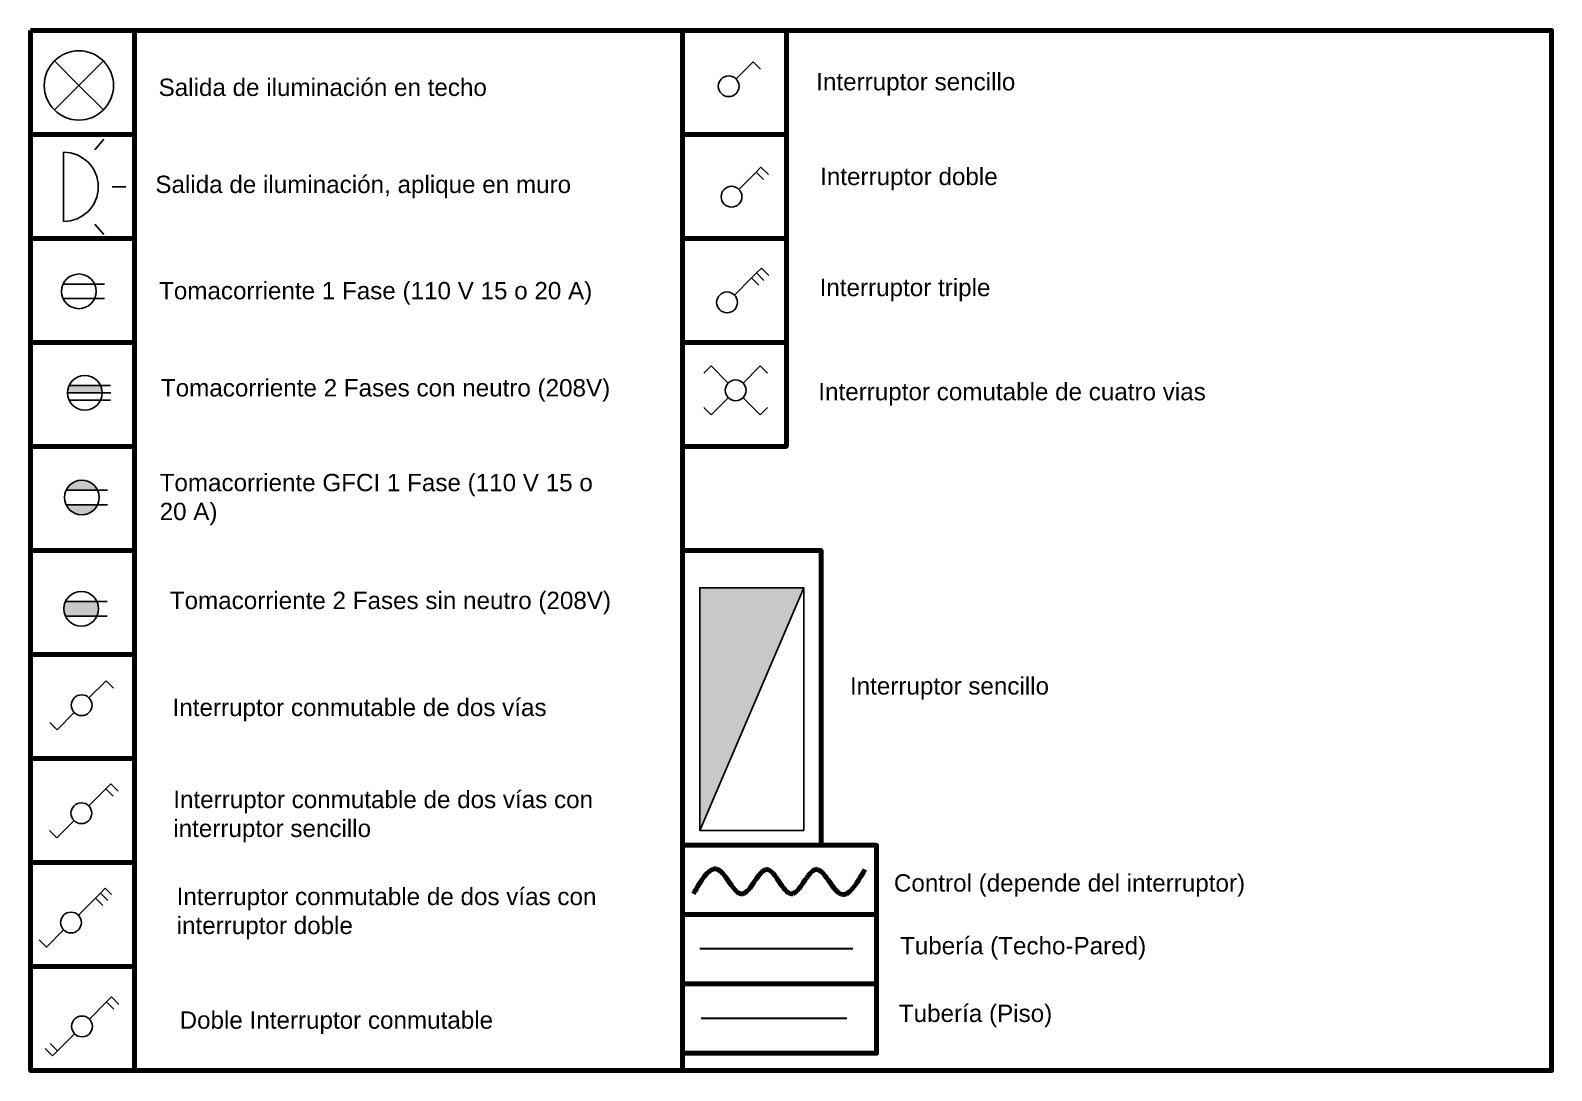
# Model space of a CAD drawing. Header units: metres. Extents: x -0.1 to 64.1, y -0.2 to 39.7.
# Drawn here: x 10.737 to 15.126, y 0.542 to 3.542 of the extents above; entities that cross this region are included whole.
import ezdxf

# ---------------------------------------------------------------- set-up
doc = ezdxf.new("R2010")
doc.units = ezdxf.units.M
doc.header["$LTSCALE"] = 0.2
doc.linetypes.add('ACAD_ISO02W100', pattern=[15, 12, -3])
for name, color, linetype in [('conexiones', 7, 'ACAD_ISO02W100'), ('Luminaria', 7, 'Continuous'), ('Tomacorrientes', 7, 'Continuous')]:
    doc.layers.add(name, color=color, linetype=linetype)
doc.layers.add('L-Suelo', color=7, linetype='ACAD_ISO02W100', lineweight=30)
doc.layers.add('L-Techo', color=7, linetype='Continuous', lineweight=30)
doc.layers.get('0').off()
doc.styles.get("Standard").update_dxf_attribs({"font": 'arial.ttf'})

# ---------------------------------------------------------------- blocks, each defined once
blk = doc.blocks.new('Tomacorriente')
at = {"layer": 'Tomacorrientes'}
for p, q in [((0.0453, 0.0211), (-0.0453, 0.0211)), ((0.0453, 0.0211), (0.0743, 0.0211)), ((-0.0453, -0.0211), (0.0453, -0.0211)), ((0.0453, -0.0211), (0.0743, -0.0211))]:
    blk.add_line(p, q, dxfattribs=at)
blk.add_circle((0, 0), 0.05, dxfattribs=at)
blk = doc.blocks.new('Tablero')
at = {"layer": 'Tomacorrientes', "linetype": 'ACAD_ISO02W100', "lineweight": 100}
h = blk.add_hatch(dxfattribs=at)
h.set_pattern_fill('ANGLE', color=256)
h.set_pattern_definition([(0, (0, 0), (0, 6.985), [5.08, -1.905]), (90, (0, 0), (-6.985, 4e-16), [5.08, -1.905])])
h.paths.add_polyline_path([(6.0927, 4.8474), (5.7927, 4.8474), (5.7927, 4.1474)])
at = {"layer": 'Tomacorrientes'}
h = blk.add_hatch(color=256, dxfattribs=at)
h.dxf.hatch_style = 1
h.paths.add_polyline_path([(6.0927, 4.8474), (5.7927, 4.8474), (5.7927, 4.1474)])
blk.add_line((5.7927, 4.1474), (6.0927, 4.8474), dxfattribs=at)
blk.add_lwpolyline([(6.0927, 4.1474), (5.7927, 4.1474), (5.7927, 4.8474), (6.0927, 4.8474)], close=True, dxfattribs=at)
blk = doc.blocks.new('Interruptor conmutable de cuatro vias')
at = {"layer": 'Luminaria'}
for p, q in [((-0.0707, 0.0707), (-0.0919, 0.0495)), ((-0.0707, 0.0707), (-0.0212, 0.0212)), ((0.0707, 0.0707), (0.0212, 0.0212)), ((0.0707, 0.0707), (0.0919, 0.0495)), ((-0.0212, -0.0212), (-0.0707, -0.0707)), ((0.0707, -0.0707), (0.0212, -0.0212)), ((-0.0707, -0.0707), (-0.0919, -0.0495)), ((0.0707, -0.0707), (0.0919, -0.0495))]:
    blk.add_line(p, q, dxfattribs=at)
blk.add_circle((0, 0), 0.03, dxfattribs=at)
blk = doc.blocks.new('Interruptor')
at = {"layer": 'Luminaria'}
for q in [(0.0212, 0.0212), (0.0919, 0.0495)]:
    blk.add_line((0.0707, 0.0707), q, dxfattribs=at)
blk.add_circle((0, 0), 0.03, dxfattribs=at)
blk = doc.blocks.new('Interruptor doble')
at = {"layer": 'Luminaria'}
for p, q in [((0.0707, 0.0707), (0.0212, 0.0212)), ((0.0707, 0.0707), (0.0849, 0.0849)), ((0.0707, 0.0707), (0.0919, 0.0495)), ((0.0849, 0.0849), (0.1061, 0.0636))]:
    blk.add_line(p, q, dxfattribs=at)
blk.add_circle((0, 0), 0.03, dxfattribs=at)
blk = doc.blocks.new('Interruptor triple')
at = {"layer": 'Luminaria'}
for p, q in [((12.2869, 9.4349), (12.3011, 9.449)), ((12.3011, 9.449), (12.3223, 9.4278)), ((12.2728, 9.4207), (12.2233, 9.3712)), ((12.2728, 9.4207), (12.2869, 9.4349)), ((12.2728, 9.4207), (12.294, 9.3995)), ((12.2869, 9.4349), (12.3081, 9.4136))]:
    blk.add_line(p, q, dxfattribs=at)
blk.add_circle((12.2021, 9.35), 0.03, dxfattribs=at)
blk = doc.blocks.new('Salida iluminacion. aplique muro')
at = {"layer": 'Luminaria'}
for p, q in [((0.1157, 0.1379), (0.09, 0.1072)), ((0, 0.1), (0, -0.1)), ((0.18, 0), (0.14, 0)), ((0.1157, -0.1379), (0.09, -0.1072))]:
    blk.add_line(p, q, dxfattribs=at)
blk.add_arc((0, 0), 0.1, 270, 90, dxfattribs=at)
blk = doc.blocks.new('Tomacorriente de dos fases con neutro (208V)')
at = {"layer": 'Tomacorrientes'}
h = blk.add_hatch(dxfattribs=at)
h.set_pattern_fill('ANGLE', color=256)
h.set_pattern_definition([(0, (-6.711, -3.14), (0, 6.985), [5.08, -1.905]), (90, (-6.711, -3.14), (-6.985, 4e-16), [5.08, -1.905])])
h.paths.add_polyline_path([(-0.0453, 0.0211, 0.109518), (-0.05, 0), (0.05, 0, 0.109518), (0.0453, 0.0211)])
at = {"layer": 'Tomacorrientes', "lineweight": 100}
h = blk.add_hatch(color=256, dxfattribs=at)
h.dxf.hatch_style = 1
h.paths.add_polyline_path([(0.0453, 0.0211), (-0.0453, 0.0211, 0.109518), (-0.05, 0), (0.05, 0, 0.109518)])
at = {"layer": 'Tomacorrientes'}
for p, q in [((-0.05, 0), (0.0751, 0)), ((-0.0453, 0.0211), (0.0743, 0.0211)), ((-0.0453, -0.0211), (0.0743, -0.0211))]:
    blk.add_line(p, q, dxfattribs=at)
blk.add_circle((0, 0), 0.05, dxfattribs=at)
blk = doc.blocks.new('Toma corriente CFGI 1 Fase')
at = {"layer": 'Tomacorrientes'}
h = blk.add_hatch(dxfattribs=at)
h.set_pattern_fill('ANGLE', color=256)
h.set_pattern_definition([(0, (-6.336, -3.4325), (0, 6.985), [5.08, -1.905]), (90, (-6.336, -3.4325), (-6.985, 4e-16), [5.08, -1.905])])
h.paths.add_polyline_path([(0.0453, 0.0211, 0.63707), (-0.0453, 0.0211)])
h.paths.add_polyline_path([(-0.0453, -0.0211, 0.63707), (0.0453, -0.0211)])
at = {"layer": 'Tomacorrientes', "lineweight": 40}
h = blk.add_hatch(color=256, dxfattribs=at)
h.dxf.hatch_style = 1
h.paths.add_polyline_path([(-0.0453, 0.0211), (0.0453, 0.0211, 0.63707)])
h.paths.add_polyline_path([(0.0453, -0.0211), (-0.0453, -0.0211, 0.63707)])
at = {"layer": 'Tomacorrientes'}
for p, q in [((-0.0453, 0.0211), (0.0743, 0.0211)), ((-0.0453, -0.0211), (0.0743, -0.0211))]:
    blk.add_line(p, q, dxfattribs=at)
blk.add_circle((0, 0), 0.05, dxfattribs=at)
blk = doc.blocks.new('Tomacorriente de dos fases sin neutro (208v)')
h = blk.add_hatch(color=256)
h.dxf.hatch_style = 1
h.paths.add_polyline_path([(0.05, 0, 0.109518), (0.0453, 0.0211), (-0.0453, 0.0211, 0.109518), (-0.05, 0, 0.109518), (-0.0453, -0.0211), (0.0453, -0.0211, 0.109518)], flags=17)
h.paths.add_polyline_path([(0.0453, 0.0211), (-0.0453, 0.0211, 0.109518), (-0.05, 0, 0.109518), (-0.0453, -0.0211), (0.0453, -0.0211, 0.109518), (0.05, 0, 0.109518)], flags=17)
at = {"layer": 'Tomacorrientes', "lineweight": 100}
h = blk.add_hatch(dxfattribs=at)
h.set_pattern_fill('ANGLE', color=256)
h.set_pattern_definition([(0, (-13.572, -2.378), (0, 6.985), [5.08, -1.905]), (90, (-13.572, -2.378), (-6.985, 4e-16), [5.08, -1.905])])
h.paths.add_polyline_path([(0.0453, -0.0211, 0.109518), (0.05, 0, 0.109518), (0.0453, 0.0211), (-0.0453, 0.0211, 0.109518), (-0.05, 0, 0.109518), (-0.0453, -0.0211)])
at = {"layer": 'Tomacorrientes'}
h = blk.add_hatch(color=256, dxfattribs=at)
h.dxf.hatch_style = 1
h.paths.add_polyline_path([(0.05, 0, 0.109518), (0.0453, 0.0211), (-0.0453, 0.0211, 0.109518), (-0.05, 0, 0.109518), (-0.0453, -0.0211), (0.0453, -0.0211, 0.109518)])
for p, q in [((-0.0453, 0.0211), (0.0743, 0.0211)), ((-0.0453, -0.0211), (0.0743, -0.0211))]:
    blk.add_line(p, q, dxfattribs=at)
blk.add_circle((0, 0), 0.05, dxfattribs=at)
blk = doc.blocks.new('Conmutable con interruptor')
at = {"layer": 'Luminaria'}
for p, q in [((0.0707, 0.0707), (0.0212, 0.0212)), ((0.0707, 0.0707), (0.0849, 0.0849)), ((0.0707, 0.0707), (0.0919, 0.0495)), ((0.0849, 0.0849), (0.1061, 0.0636)), ((-0.0212, -0.0212), (-0.0707, -0.0707)), ((-0.0707, -0.0707), (-0.0919, -0.0495))]:
    blk.add_line(p, q, dxfattribs=at)
blk.add_circle((0, 0), 0.03, dxfattribs=at)
blk = doc.blocks.new('Conmutable con interruptor doble')
at = {"layer": 'Luminaria'}
for p, q in [((12.3156, 8.3722), (12.3298, 8.3864)), ((12.3298, 8.3864), (12.3439, 8.4005)), ((12.3298, 8.3864), (12.351, 8.3652)), ((12.3439, 8.4005), (12.3616, 8.3828)), ((12.3156, 8.3722), (12.2661, 8.3227)), ((12.3156, 8.3722), (12.3369, 8.351)), ((12.2237, 8.2803), (12.1742, 8.2308)), ((12.1742, 8.2308), (12.153, 8.252))]:
    blk.add_line(p, q, dxfattribs=at)
blk.add_circle((12.2449, 8.3015), 0.03, dxfattribs=at)
blk = doc.blocks.new('Interruptor con dos conmutables')
at = {"layer": 'Luminaria'}
for p, q in [((0.0707, 0.0707), (0.0212, 0.0212)), ((0.0707, 0.0707), (0.0849, 0.0849)), ((0.0707, 0.0707), (0.0919, 0.0495)), ((0.0849, 0.0849), (0.1061, 0.0636)), ((-0.0212, -0.0212), (-0.0707, -0.0707)), ((-0.0849, -0.0849), (-0.1061, -0.0636)), ((-0.0707, -0.0707), (-0.0919, -0.0495)), ((-0.0849, -0.0849), (-0.0707, -0.0707))]:
    blk.add_line(p, q, dxfattribs=at)
blk.add_circle((0, 0), 0.03, dxfattribs=at)
blk = doc.blocks.new('*U112')
at = {"layer": 'Luminaria'}
for p, q in [((0.0707, 0.0707), (0.0212, 0.0212)), ((0.0707, 0.0707), (0.0919, 0.0495)), ((-0.0212, -0.0212), (-0.0707, -0.0707)), ((-0.0707, -0.0707), (-0.0919, -0.0495))]:
    blk.add_line(p, q, dxfattribs=at)
blk.add_circle((0, 0), 0.03, dxfattribs=at)
blk = doc.blocks.new('Lampara')
at = {"layer": 'Luminaria'}
for q in [(-0.0707, 0.0707), (0.0707, 0.0707), (-0.0707, -0.0707), (0.0707, -0.0707)]:
    blk.add_line((0, 0), q, dxfattribs=at)
blk.add_circle((0, 0), 0.1, dxfattribs=at)

msp = doc.modelspace()

# ---------------------------------------------------------------- linework, layer by layer
at = {"layer": 'conexiones', "lineweight": 100}
msp.add_spline([(12.6498, 1.0517), (12.7205, 1.1224), (12.7912, 1.0517), (12.8619, 1.1224), (12.9326, 1.0517), (13.0034, 1.1224), (13.0741, 1.0517), (13.1448, 1.1224)], degree=3, dxfattribs=at)
at = {"layer": 'L-Suelo'}
msp.add_line((12.6724, 0.6932), (13.0923, 0.6932), dxfattribs=at)
at = {"layer": 'L-Techo'}
msp.add_lwpolyline([(12.6685, 0.8942), (13.1102, 0.8942)], dxfattribs=at)
at = {"layer": 'Tomacorrientes', "lineweight": 100}
for points in [[(10.7367, 3.5423), (11.0367, 3.5423), (11.0367, 3.2423), (10.7367, 3.2423)], [(11.0367, 3.5423), (12.6183, 3.5423), (12.6183, 0.5423), (11.0367, 0.5423)], [(12.6183, 3.5423), (12.9183, 3.5423), (12.9183, 3.2423), (12.6183, 3.2423)], [(12.6183, 3.5423), (15.1263, 3.5423), (15.1263, 0.5423), (12.6183, 0.5423)], [(10.7367, 3.2423), (11.0367, 3.2423), (11.0367, 2.9423), (10.7367, 2.9423)], [(12.6183, 3.2423), (12.9183, 3.2423), (12.9183, 2.9423), (12.6183, 2.9423)], [(10.7367, 2.9423), (11.0367, 2.9423), (11.0367, 2.6423), (10.7367, 2.6423)], [(12.6183, 2.9423), (12.9183, 2.9423), (12.9183, 2.6423), (12.6183, 2.6423)], [(10.7372, 2.6423), (11.0372, 2.6423), (11.0372, 2.3423), (10.7372, 2.3423)], [(12.6183, 2.6423), (12.9183, 2.6423), (12.9183, 2.3423), (12.6183, 2.3423)], [(10.7372, 2.3423), (11.0372, 2.3423), (11.0372, 2.0423), (10.7372, 2.0423)], [(10.7372, 2.0423), (11.0372, 2.0423), (11.0372, 1.7423), (10.7372, 1.7423)], [(12.6183, 2.0423), (13.0183, 2.0423), (13.0183, 1.1923), (12.6183, 1.1923)], [(10.7372, 1.7423), (11.0372, 1.7423), (11.0372, 1.4423), (10.7372, 1.4423)], [(10.7372, 1.4423), (11.0372, 1.4423), (11.0372, 1.1423), (10.7372, 1.1423)], [(12.6183, 1.1923), (13.1783, 1.1923), (13.1783, 0.9923), (12.6183, 0.9923)], [(10.7372, 1.1423), (11.0372, 1.1423), (11.0372, 0.8423), (10.7372, 0.8423)], [(12.6183, 0.9923), (13.1783, 0.9923), (13.1783, 0.7923), (12.6183, 0.7923)], [(10.7372, 0.8423), (11.0372, 0.8423), (11.0372, 0.5423), (10.7372, 0.5423)], [(12.6183, 0.7923), (13.1783, 0.7923), (13.1783, 0.5923), (12.6183, 0.5923)]]:
    msp.add_lwpolyline(points, close=True, dxfattribs=at)

# ---------------------------------------------------------------- block references
at = {"layer": 'L-Techo'}
for name, p in [('Lampara', (10.8765, 3.3836)), ('*U112', (10.8845, 1.596))]:
    msp.add_blockref(name, p, dxfattribs=at)
at = {"layer": 'Tomacorrientes', "lineweight": 100}
for name, p in [('Interruptor', (12.7517, 3.3813)), ('Salida iluminacion. aplique muro', (10.8325, 3.0912)), ('Interruptor doble', (12.76, 3.0627)), ('Interruptor triple', (0.5449, -6.5921)), ('Tomacorriente', (10.8765, 2.7898)), ('Tomacorriente de dos fases con neutro (208V)', (10.8935, 2.4969)), ('Interruptor conmutable de cuatro vias', (12.7718, 2.5042)), ('Toma corriente CFGI 1 Fase', (10.8849, 2.1954)), ('Tablero', (6.8757, -2.9126)), ('Tomacorriente de dos fases sin neutro (208v)', (10.8835, 1.8743)), ('Conmutable con interruptor', (10.8838, 1.2846)), ('Conmutable con interruptor doble', (-1.3911, -7.3323)), ('Interruptor con dos conmutables', (10.8856, 0.6696))]:
    msp.add_blockref(name, p, dxfattribs=at)

# ---------------------------------------------------------------- texts
at = {"layer": 'Tomacorrientes', "lineweight": 100, "char_height": 0.05, "attachment_point": 1}
for s, width, insert in [('Salida de iluminación en techo', 1.029279, (11.1066, 3.4033)), ('Interruptor sencillo', 0.620377, (13.0043, 3.4195)), ('Salida de iluminación, aplique en muro', 1.236384, (11.0972, 3.1234)), ('Interruptor doble', 0.620377, (13.0155, 3.1462)), ('Tomacorriente 1 Fase (110 V 15 o 20 A)', 1.269886, (11.1079, 2.8168)), ('Interruptor triple', 0.620377, (13.0141, 2.826)), ('Tomacorriente 2 Fases con neutro (208V)', 1.331144, (11.1132, 2.5366)), ('Interruptor comutable de cuatro vias', 1.123174, (13.0104, 2.5255)), ('Tomacorriente GFCI 1 Fase (110 V 15 o 20 A)', 1.331144, (11.1096, 2.2633)), ('Tomacorriente 2 Fases sin neutro (208V)', 1.331144, (11.1389, 1.9234)), ('Interruptor sencillo', 0.620377, (13.1016, 1.6768)), ('\\pxt18;Interruptor conmutable de dos vías', 1.331144, (11.1469, 1.6148)), ('\\pxt18;Interruptor conmutable de dos vías con interruptor sencillo', 1.331144, (11.149, 1.3493)), ('Control (depende del interruptor)', 1.052276, (13.2285, 1.1085)), ('\\pxt18;Interruptor conmutable de dos vías con interruptor doble', 1.331144, (11.1587, 1.0694)), ('Tubería (Techo-Pared)', 1.052276, (13.2461, 0.9275)), ('\\pxt18;Doble Interruptor conmutable ', 1.331144, (11.1672, 0.713)), ('Tubería (Piso)', 1.052276, (13.2428, 0.7324))]:
    msp.add_mtext_dynamic_manual_height_columns(s, width=width, gutter_width=12.5, heights=[0], dxfattribs=dict(at, insert=insert))

doc.saveas('drawing.dxf')
